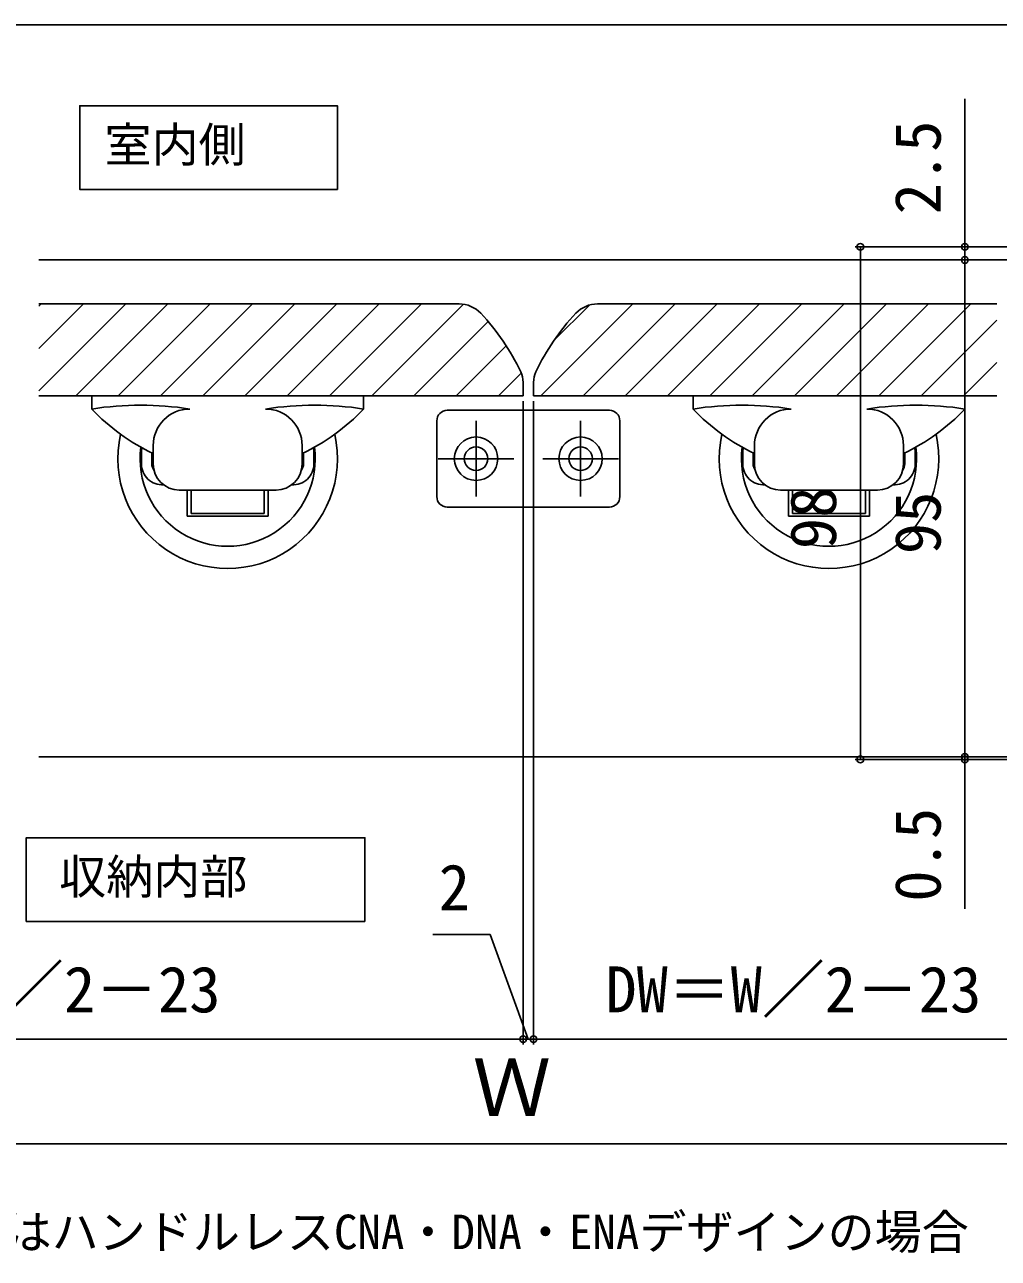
# Model space of a CAD drawing. Units: millimetres, scale not verified. Extents: x -525 to 525, y -783 to 779.
# Drawn here: x -45 to 141.2, y 235.6 to 471.5 of the extents above; entities that cross this region are included whole.
import ezdxf
from ezdxf.enums import TextEntityAlignment as Align

# ---------------------------------------------------------------- set-up
doc = ezdxf.new("R2010")
doc.units = ezdxf.units.MM
doc.header["$LTSCALE"] = 4
for name, color, linetype in [('0-2_USER1', 3, 'Continuous'), ('0-4_YKK_12', 2, 'Continuous'), ('0-5_YKK_13', 4, 'Continuous'), ('0-7_YKK_D', 6, 'Continuous')]:
    doc.layers.add(name, color=color, linetype=linetype)
doc.styles.add('ＭＳ ゴシック', font='')
doc.styles.get('ＭＳ ゴシック').set_extended_font_data('MS Gothic')

msp = doc.modelspace()

# ---------------------------------------------------------------- linework, layer by layer
at = {"layer": '0-2_USER1'}
for points in [[(14.845, 440.025), (14.845, 456.025), (-34.449, 456.025), (-34.449, 440.025)], [(20.084, 300.025), (20.084, 316.025), (-44.688, 316.025), (-44.688, 300.025)]]:
    msp.add_lwpolyline(points, close=True, dxfattribs=at)
at = {"layer": '0-4_YKK_12'}
for p, q in [((-42.263, 426.525), (140.949, 426.525)), ((-42.263, 418.125), (38.104, 418.125)), ((-42.263, 417.686), (-41.824, 418.125)), ((-42.263, 409.604), (-33.742, 418.125)), ((-42.263, 401.522), (-25.66, 418.125)), ((-35.178, 400.525), (-17.578, 418.125)), ((-27.095, 400.525), (-9.495, 418.125)), ((-19.013, 400.525), (-1.413, 418.125)), ((-10.931, 400.525), (6.669, 418.125)), ((-2.849, 400.525), (14.751, 418.125)), ((5.234, 400.525), (22.834, 418.125)), ((13.316, 400.525), (30.916, 418.125)), ((21.398, 400.525), (38.937, 418.064)), ((53.727, 400.525), (71.327, 418.125)), ((56.241, 411.121), (63.027, 417.907)), ((61.809, 400.525), (79.409, 418.125)), ((140.949, 418.125), (64.587, 418.125)), ((69.891, 400.525), (87.491, 418.125)), ((77.974, 400.525), (95.574, 418.125)), ((86.056, 400.525), (103.656, 418.125)), ((94.138, 400.525), (111.738, 418.125)), ((102.22, 400.525), (119.82, 418.125)), ((110.303, 400.525), (127.903, 418.125)), ((118.385, 400.525), (135.985, 418.125)), ((29.48, 400.525), (43.686, 414.731)), ((126.467, 400.525), (140.949, 415.007)), ((37.563, 400.525), (47.132, 410.095)), ((134.549, 400.525), (140.949, 406.924)), ((45.645, 400.525), (50.004, 404.884)), ((50.345, 403.125), (50.345, 400.525)), ((52.345, 403.165), (52.345, 400.525)), ((-42.263, 400.525), (50.345, 400.525)), ((140.949, 400.525), (52.345, 400.525)), ((-42.263, 331.525), (140.949, 331.525))]:
    msp.add_line(p, q, dxfattribs=at)
for centre, radius, start, end in [((38.104, 412.425), 5.7, 43.22166, 90), ((64.587, 412.425), 5.7, 90, 136.77834), ((10.413, 386.402), 43.7, 25.39153, 43.22166), ((92.278, 386.402), 43.7, 136.77834, 154.60847), ((45.645, 403.125), 4.7, 0, 25.39153), ((57.045, 403.125), 4.7, 154.60847, 180)]:
    msp.add_arc(centre, radius, start, end, dxfattribs=at)
at = {"layer": '0-5_YKK_13'}
for p, q in [((-32.155, 400.525), (19.845, 400.525)), ((-32.155, 400.525), (-32.155, 398.025)), ((19.845, 400.525), (19.845, 398.025)), ((134.845, 400.525), (82.845, 400.525)), ((82.845, 400.525), (82.845, 398.025)), ((134.845, 400.525), (134.845, 398.025)), ((66.845, 397.775), (35.845, 397.775)), ((33.845, 395.775), (33.845, 381.275)), ((41.345, 395.775), (41.345, 381.275)), ((61.345, 395.775), (61.345, 381.275)), ((68.845, 395.775), (68.845, 381.275)), ((-22.655, 387.525), (-22.655, 389.525)), ((-20.655, 387.525), (-20.655, 389.525)), ((-20.405, 391.025), (-20.405, 387.525)), ((8.095, 391.025), (8.095, 387.525)), ((8.345, 387.525), (8.345, 389.525)), ((10.345, 387.525), (10.345, 389.525)), ((92.345, 387.525), (92.345, 389.525)), ((94.345, 387.525), (94.345, 389.525)), ((94.595, 391.025), (94.595, 387.525)), ((123.095, 391.025), (123.095, 387.525)), ((123.345, 387.525), (123.345, 389.525)), ((125.345, 387.525), (125.345, 389.525)), ((48.595, 388.525), (34.095, 388.525)), ((68.595, 388.525), (54.095, 388.525)), ((-15.405, 382.525), (3.095, 382.525)), ((-13.905, 377.525), (-13.905, 382.525)), ((-13.155, 378.025), (-13.155, 382.525)), ((0.845, 378.025), (0.845, 382.525)), ((1.595, 377.525), (1.595, 382.525)), ((118.095, 382.525), (99.595, 382.525)), ((101.095, 377.525), (101.095, 382.525)), ((101.845, 378.025), (101.845, 382.525)), ((115.845, 378.025), (115.845, 382.525)), ((116.595, 377.525), (116.595, 382.525)), ((1.595, 377.525), (-13.905, 377.525)), ((-13.155, 378.025), (0.845, 378.025)), ((66.845, 379.275), (35.845, 379.275)), ((116.595, 377.525), (101.095, 377.525)), ((101.845, 378.025), (115.845, 378.025))]:
    msp.add_line(p, q, dxfattribs=at)
for centre, radius in [((41.345, 388.525), 4.15), ((61.345, 388.525), 4.15), ((41.345, 388.525), 2.25), ((61.345, 388.525), 2.25)]:
    msp.add_circle(centre, radius, dxfattribs=at)
for centre, radius, start, end in [((-22.78, 338.762), 60, 81.0107, 98.9893), ((10.47, 338.762), 60, 81.0107, 98.9893), ((92.22, 338.762), 60, 81.0107, 98.9893), ((125.47, 338.762), 60, 81.0107, 98.9893), ((-3.223, 425.647), 40, 223.67372, 244.56201), ((-13.405, 391.025), 7, 90, 180), ((1.095, 391.025), 7, 0, 90), ((-9.086, 425.647), 40, 295.43799, 316.32628), ((35.845, 395.775), 2, 90, 180), ((66.845, 395.775), 2, 0, 90), ((111.777, 425.647), 40, 223.67372, 244.56201), ((101.595, 391.025), 7, 90, 180), ((116.095, 391.025), 7, 0, 90), ((105.914, 425.647), 40, 295.43799, 316.32628), ((-6.155, 388.525), 21, 167.11582, 12.88418), ((108.845, 388.525), 21, 167.11582, 12.88418), ((-6.155, 388.525), 16.75, 172.39697, 7.60303), ((-18.655, 389.525), 4, 164.37801, 180), ((-18.655, 389.525), 2, 176.6095, 180), ((6.345, 389.525), 2, 0, 3.3905), ((6.345, 389.525), 4, 0, 15.62199), ((108.845, 388.525), 16.75, 172.39697, 7.60303), ((96.345, 389.525), 4, 164.37801, 180), ((121.345, 389.525), 2, 0, 3.3905), ((121.345, 389.525), 4, 0, 15.62199), ((-18.655, 387.525), 4, 180, 273.44533), ((-18.655, 387.525), 2, 180, 216.59355), ((-15.405, 387.525), 5, 180, 270), ((3.095, 387.525), 5, 270, 0), ((6.345, 387.525), 4, 266.55467, 0), ((6.345, 387.525), 2, 323.40645, 0), ((96.345, 387.525), 4, 180, 273.44533), ((96.345, 387.525), 2, 180, 216.59355), ((99.595, 387.525), 5, 180, 270), ((118.095, 387.525), 5, 270, 0), ((121.345, 387.525), 4, 266.55467, 0), ((121.345, 387.525), 2, 323.40645, 0), ((35.845, 381.275), 2, 180, 270), ((66.845, 381.275), 2, 270, 0)]:
    msp.add_arc(centre, radius, start, end, dxfattribs=at)
at = {"layer": '0-7_YKK_D'}
for p, q in [((-69.724, 471.525), (172.414, 471.525)), ((134.845, 429.025), (134.845, 457.352)), ((198.845, 429.025), (113.845, 429.025)), ((114.845, 429.025), (114.845, 331.025)), ((158.257, 429.025), (133.845, 429.025)), ((134.845, 426.525), (134.845, 429.025)), ((158.245, 426.525), (133.845, 426.525)), ((191.345, 426.525), (133.845, 426.525)), ((134.845, 426.525), (134.845, 423.975)), ((134.845, 426.525), (134.845, 331.525)), ((50.345, 399.525), (50.345, 276.525)), ((52.345, 399.525), (52.345, 276.525)), ((50.345, 374.818), (50.345, 276.525)), ((52.345, 374.418), (52.345, 276.525)), ((134.845, 331.525), (134.845, 334.075)), ((191.345, 331.025), (113.845, 331.025)), ((191.345, 331.525), (133.845, 331.525)), ((191.345, 331.525), (133.845, 331.525)), ((191.345, 331.025), (133.845, 331.025)), ((134.845, 331.525), (134.845, 331.025)), ((134.845, 331.025), (134.845, 302.425)), ((50.345, 277.525), (-93.155, 277.525)), ((50.345, 277.525), (47.795, 277.525)), ((52.345, 277.525), (50.345, 277.525)), ((52.345, 277.525), (50.345, 277.525)), ((52.345, 277.525), (54.895, 277.525)), ((195.845, 277.525), (52.345, 277.525)), ((207.345, 257.525), (-104.655, 257.525))]:
    msp.add_line(p, q, dxfattribs=at)
msp.add_lwpolyline([(51.345, 277.525), (44.04, 297.525), (33.085, 297.525)], dxfattribs=at)
for centre in [(114.845, 429.025), (134.845, 429.025), (134.845, 426.525), (134.845, 426.525), (114.845, 331.025), (134.845, 331.525), (134.845, 331.525), (134.845, 331.025), (50.345, 277.525), (50.345, 277.525), (52.345, 277.525), (52.345, 277.525)]:
    msp.add_circle(centre, 0.637, dxfattribs=at)

# ---------------------------------------------------------------- texts
at = {"layer": '0-2_USER1', "style": 'ＭＳ ゴシック'}
for s, p in [('室内側', (-29.715, 443.295)), ('収納内部', (-38.382, 303.32)), ('※(   )内寸法はハンドルレスCNA・DNA・ENAデザインの場合', (-107.258, 235.388))]:
    msp.add_text(s, height=6.598, dxfattribs=at).set_placement(p, align=Align.BOTTOM_LEFT)
at = {"layer": '0-7_YKK_D', "style": 'ＭＳ ゴシック'}
for s, p in [('2.5', (132.845, 435.239)), ('98', (112.845, 371.229)), ('95', (132.845, 370.264)), ('0.5', (132.845, 303.811))]:
    msp.add_text(s, height=8.798, rotation=90, dxfattribs=at).set_placement(p, align=Align.BOTTOM_LEFT)
for s, height, p in [('2', 8.798, (34.199, 299.525)), ('DW＝W／2－23', 8.798, (-79.428, 280.002)), ('DW＝W／2－23', 8.798, (66.072, 280.002)), ('Ｗ', 11, (40.692, 259.525))]:
    msp.add_text(s, height=height, dxfattribs=at).set_placement(p, align=Align.BOTTOM_LEFT)

doc.saveas('drawing.dxf')
